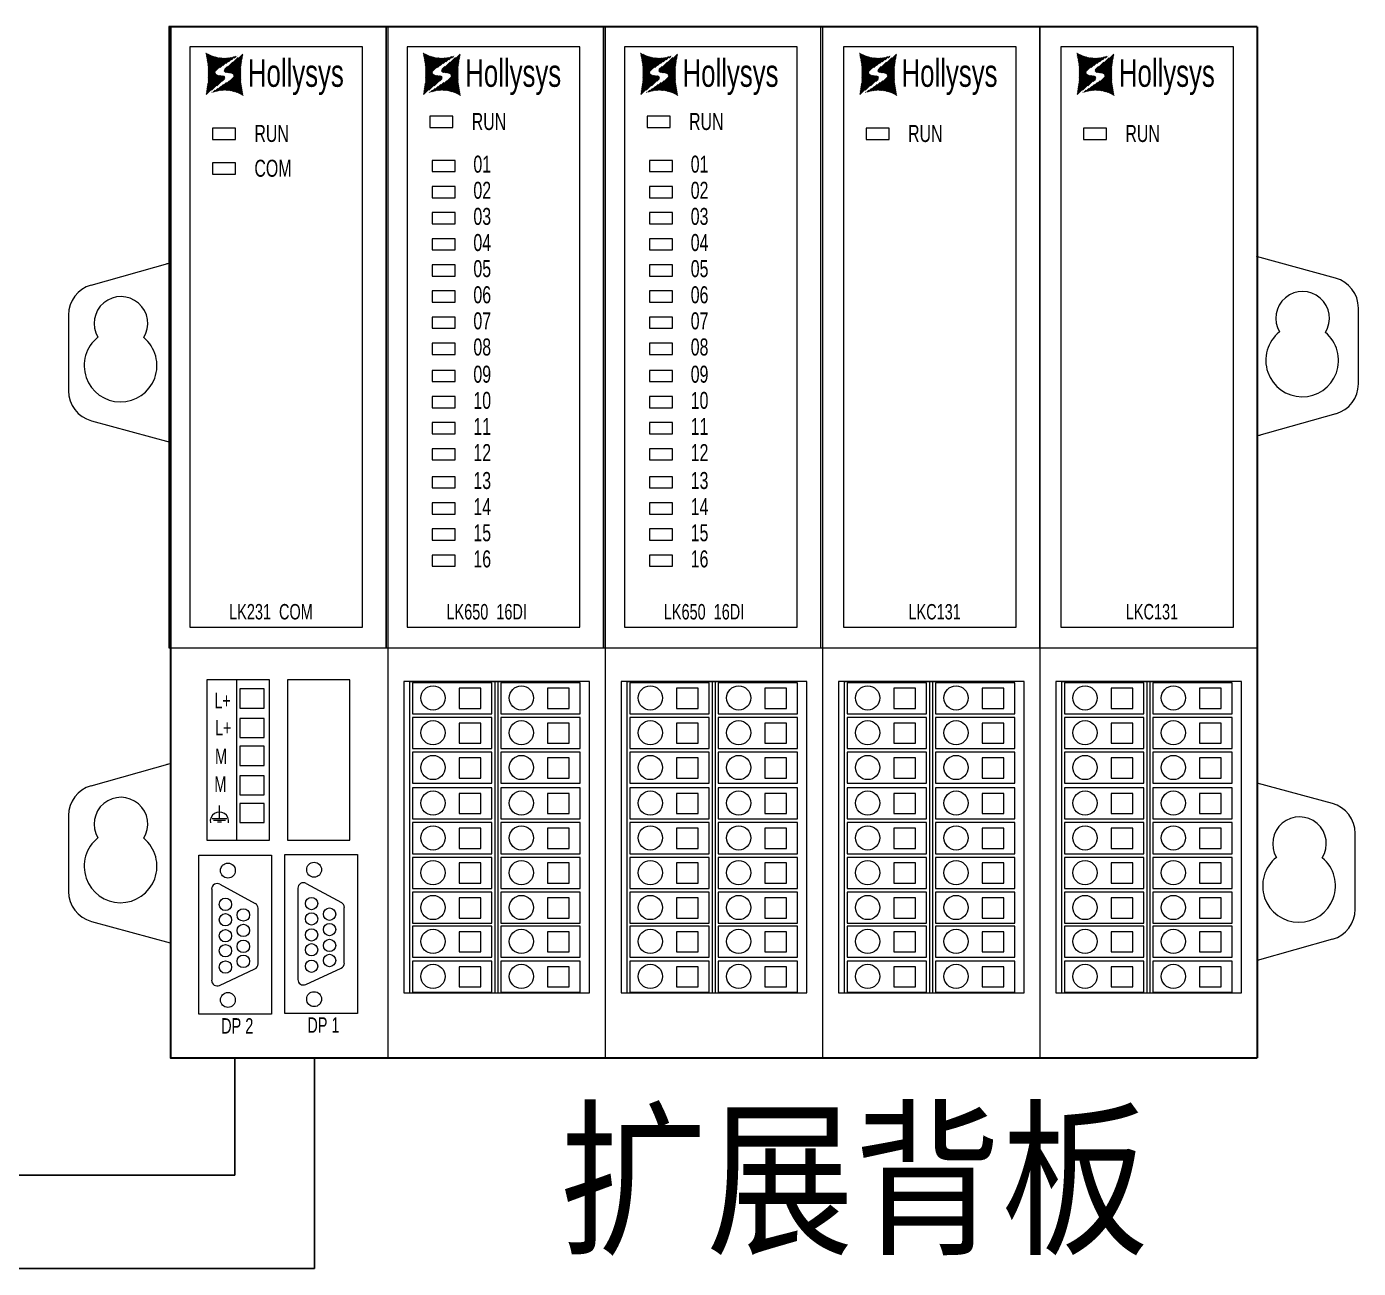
# Model space of a CAD drawing. Header units: millimetres. Extents: x 33157 to 59611, y -29750 to 1750.
# Drawn here: x 58537.1 to 58751.5, y 471.6 to 671.5 of the extents above; entities that cross this region are included whole.
import ezdxf

# ---------------------------------------------------------------- set-up
doc = ezdxf.new("R2010")
doc.units = ezdxf.units.MM
doc.layers.get('0').update_dxf_attribs({"lineweight": 18})
doc.layers.add('细实线', color=7, linetype='Continuous', lineweight=20)
doc.styles.add('HZ', font='arial.ttf')
doc.styles.add('STYLE1', font='')
doc.styles.get('STYLE1').set_extended_font_data('宋体')

# ---------------------------------------------------------------- blocks, each defined once
blk = doc.blocks.new('*X63')
at = {"color": 0}
for p, q in [((53844.97, 1288.84), (53845.01, 1288.88)), ((53844.99, 1288.71), (53845.11, 1288.83)), ((53845.02, 1288.58), (53845.21, 1288.77)), ((53845.04, 1288.45), (53845.31, 1288.72)), ((53845.06, 1288.32), (53845.42, 1288.67)), ((53845.08, 1288.19), (53845.52, 1288.62)), ((53845.1, 1288.06), (53845.62, 1288.57)), ((53845.13, 1287.93), (53845.72, 1288.52)), ((53845.15, 1287.8), (53845.82, 1288.47)), ((53845.17, 1287.67), (53845.92, 1288.42)), ((53845.19, 1287.54), (53846.04, 1288.39)), ((53845.21, 1287.41), (53846.16, 1288.36)), ((53845.24, 1287.28), (53846.28, 1288.32)), ((53845.26, 1287.15), (53846.4, 1288.29)), ((53845.28, 1287.02), (53846.51, 1288.26)), ((53845.3, 1286.89), (53846.63, 1288.22)), ((53845.32, 1286.76), (53846.75, 1288.19)), ((53845.34, 1286.62), (53846.87, 1288.15)), ((53845.34, 1286.47), (53847, 1288.13)), ((53845.34, 1286.32), (53847.14, 1288.12)), ((53845.34, 1286.17), (53847.28, 1288.11)), ((53845.34, 1286.02), (53847.42, 1288.09)), ((53845.34, 1285.87), (53847.55, 1288.08)), ((53845.34, 1285.72), (53847.69, 1288.07)), ((53845.34, 1285.57), (53847.83, 1288.06)), ((53845.34, 1285.42), (53847.97, 1288.04)), ((53845.35, 1284.81), (53848.64, 1288.11)), ((53845.35, 1284.96), (53848.47, 1288.09)), ((53845.35, 1285.12), (53848.31, 1288.07)), ((53845.35, 1285.27), (53848.14, 1288.06)), ((53847.25, 1286.56), (53848.81, 1288.12)), ((53847.71, 1286.87), (53848.98, 1288.14)), ((53848.16, 1287.17), (53849.17, 1288.18)), ((53848.62, 1287.48), (53849.39, 1288.25)), ((53849.08, 1287.79), (53849.6, 1288.31)), ((53849.54, 1288.09), (53849.82, 1288.37)), ((53850, 1288.4), (53850.03, 1288.44)), ((53845, 1282.19), (53847.94, 1285.13)), ((53845.03, 1282.37), (53847.83, 1285.18)), ((53845.06, 1282.55), (53847.71, 1285.2)), ((53845.08, 1282.73), (53847.57, 1285.21)), ((53845.11, 1282.91), (53847.43, 1285.23)), ((53845.14, 1283.09), (53847.3, 1285.25)), ((53845.17, 1283.27), (53847.17, 1285.27)), ((53845.2, 1283.45), (53847.03, 1285.28)), ((53845.23, 1283.63), (53846.9, 1285.31)), ((53845.25, 1283.81), (53846.79, 1285.34)), ((53845.28, 1283.99), (53846.69, 1285.4)), ((53845.31, 1284.17), (53846.6, 1285.46)), ((53845.34, 1284.35), (53846.54, 1285.55)), ((53845.35, 1284.66), (53846.48, 1285.79)), ((53845.35, 1284.51), (53846.49, 1285.65)), ((53845.86, 1282.9), (53848, 1285.04)), ((53846.73, 1283.62), (53848.02, 1284.91)), ((53847.6, 1284.34), (53847.96, 1284.7))]:
    blk.add_line(p, q, dxfattribs=at)
blk = doc.blocks.new('*X64')
at = {"color": 0}
for p, q in [((53847.91, 1286.01), (53849.32, 1287.42)), ((53847.93, 1285.88), (53850.19, 1288.14)), ((53848, 1285.8), (53850.93, 1288.72)), ((53848.11, 1285.76), (53850.9, 1288.54)), ((53848.24, 1285.74), (53850.87, 1288.36)), ((53848.38, 1285.72), (53850.84, 1288.18)), ((53848.51, 1285.7), (53850.81, 1288)), ((53848.65, 1285.69), (53850.78, 1287.82)), ((53848.78, 1285.67), (53850.76, 1287.64)), ((53848.92, 1285.65), (53850.73, 1287.46)), ((53849.04, 1285.63), (53850.7, 1287.28)), ((53849.16, 1285.59), (53850.67, 1287.1)), ((53849.25, 1285.53), (53850.64, 1286.92)), ((53847.31, 1282.83), (53850.58, 1286.1)), ((53847.48, 1282.85), (53850.58, 1285.95)), ((53847.65, 1282.87), (53850.58, 1285.8)), ((53847.82, 1282.88), (53850.58, 1285.65)), ((53847.94, 1286.2), (53848.45, 1286.7)), ((53847.98, 1282.89), (53850.58, 1285.5)), ((53848.12, 1282.88), (53850.58, 1285.35)), ((53848.25, 1282.87), (53850.59, 1285.2)), ((53848.39, 1282.85), (53850.59, 1285.05)), ((53848.53, 1282.84), (53850.59, 1284.9)), ((53848.67, 1282.83), (53850.59, 1284.74)), ((53849.33, 1285.46), (53850.61, 1286.74)), ((53849.4, 1285.38), (53850.58, 1286.56)), ((53849.44, 1285.27), (53850.58, 1286.4)), ((53849.45, 1285.12), (53850.58, 1286.25)), ((53845.93, 1282.51), (53846, 1282.58)), ((53846.14, 1282.57), (53846.46, 1282.89)), ((53846.36, 1282.64), (53846.91, 1283.19)), ((53846.57, 1282.7), (53847.37, 1283.5)), ((53846.79, 1282.76), (53847.83, 1283.81)), ((53846.97, 1282.8), (53848.29, 1284.11)), ((53847.14, 1282.82), (53848.75, 1284.42)), ((53848.81, 1282.82), (53850.59, 1284.59)), ((53848.95, 1282.8), (53850.59, 1284.44)), ((53849.08, 1282.78), (53850.59, 1284.29)), ((53849.19, 1282.74), (53850.61, 1284.16)), ((53849.31, 1282.71), (53850.63, 1284.03)), ((53849.43, 1282.68), (53850.65, 1283.9)), ((53849.55, 1282.64), (53850.67, 1283.77)), ((53849.67, 1282.61), (53850.7, 1283.64)), ((53849.79, 1282.58), (53850.72, 1283.51)), ((53849.9, 1282.54), (53850.74, 1283.38)), ((53850.02, 1282.51), (53850.76, 1283.25)), ((53850.12, 1282.46), (53850.78, 1283.12)), ((53850.22, 1282.41), (53850.81, 1282.99)), ((53850.32, 1282.36), (53850.83, 1282.86)), ((53850.43, 1282.31), (53850.85, 1282.73)), ((53850.53, 1282.26), (53850.87, 1282.6)), ((53850.63, 1282.21), (53850.89, 1282.47)), ((53850.73, 1282.16), (53850.92, 1282.34)), ((53850.83, 1282.1), (53850.94, 1282.21)), ((53850.93, 1282.05), (53850.96, 1282.08))]:
    blk.add_line(p, q, dxfattribs=at)
blk = doc.blocks.new('LK650')
at = {"layer": '细实线'}
for points in [[(53839.01, 1293.13), (53839.01, 1193.13), (53874.01, 1193.13), (53874.01, 1293.13)], [(53842.38, 1289.9), (53842.38, 1196.45), (53870.18, 1196.45), (53870.18, 1289.9)], [(53846.05, 1278.7), (53846.05, 1276.9), (53849.73, 1276.9), (53849.73, 1278.7)], [(53846.42, 1271.6), (53846.42, 1269.8), (53850.1, 1269.8), (53850.1, 1271.6)], [(53846.42, 1267.39), (53846.42, 1265.59), (53850.1, 1265.59), (53850.1, 1267.39)], [(53846.42, 1263.19), (53846.42, 1261.39), (53850.1, 1261.39), (53850.1, 1263.19)], [(53846.42, 1258.98), (53846.42, 1257.18), (53850.1, 1257.18), (53850.1, 1258.98)], [(53846.42, 1254.78), (53846.42, 1252.97), (53850.1, 1252.97), (53850.1, 1254.78)], [(53846.42, 1250.57), (53846.42, 1248.77), (53850.1, 1248.77), (53850.1, 1250.57)], [(53846.42, 1246.37), (53846.42, 1244.56), (53850.1, 1244.56), (53850.1, 1246.37)], [(53846.42, 1242.16), (53846.42, 1240.36), (53850.1, 1240.36), (53850.1, 1242.16)], [(53846.42, 1237.78), (53846.42, 1235.98), (53850.1, 1235.98), (53850.1, 1237.78)], [(53846.42, 1233.57), (53846.42, 1231.77), (53850.1, 1231.77), (53850.1, 1233.57)], [(53846.42, 1229.37), (53846.42, 1227.57), (53850.1, 1227.57), (53850.1, 1229.37)], [(53846.42, 1225.16), (53846.42, 1223.36), (53850.1, 1223.36), (53850.1, 1225.16)], [(53846.42, 1220.67), (53846.42, 1218.87), (53850.1, 1218.87), (53850.1, 1220.67)], [(53846.42, 1216.46), (53846.42, 1214.66), (53850.1, 1214.66), (53850.1, 1216.46)], [(53846.42, 1212.26), (53846.42, 1210.46), (53850.1, 1210.46), (53850.1, 1212.26)], [(53846.42, 1208.05), (53846.42, 1206.25), (53850.1, 1206.25), (53850.1, 1208.05)]]:
    blk.add_lwpolyline(points, close=True, dxfattribs=at)
at = {"color": 0}
for name in ['*X63', '*X64']:
    blk.add_blockref(name, (0, 0), dxfattribs=at)
at = {"color": 7, "linetype": 'Continuous', "style": 'HZ', "width": 0.67}
for s, height, p in [('Hollysys', 4.432, (53851.74, 1283.44)), ('RUN', 2.737, (53852.78, 1276.48)), ('01', 2.737, (53853.05, 1269.62)), ('02', 2.737, (53853.05, 1265.41)), ('03', 2.737, (53853.05, 1261.21)), ('04', 2.737, (53853.05, 1257)), ('05', 2.737, (53853.05, 1252.8)), ('06', 2.737, (53853.05, 1248.59)), ('07', 2.737, (53853.05, 1244.39)), ('08', 2.737, (53853.05, 1240.18)), ('09', 2.737, (53853.05, 1235.8)), ('10', 2.737, (53853.05, 1231.59)), ('11', 2.737, (53853.05, 1227.39)), ('12', 2.737, (53853.05, 1223.18)), ('13', 2.737, (53853.05, 1218.69)), ('14', 2.737, (53853.05, 1214.48)), ('15', 2.737, (53853.05, 1210.28)), ('16', 2.737, (53853.05, 1206.07))]:
    blk.add_text(s, height=height, dxfattribs=at).set_placement(p)
at = {"color": 7, "linetype": 'Continuous', "insert": (53848.72, 1197.65), "char_height": 2.4883, "width": 18.851, "attachment_point": 7, "style": 'HZ'}
blk.add_mtext('{\\W0.67;LK650  16DI}', dxfattribs=at)
blk = doc.blocks.new('*X48')
at = {"color": 0}
for p, q in [((53697.47, 288.84), (53697.51, 288.88)), ((53697.49, 288.71), (53697.61, 288.83)), ((53697.52, 288.58), (53697.71, 288.77)), ((53697.54, 288.45), (53697.81, 288.72)), ((53697.56, 288.32), (53697.92, 288.67)), ((53697.58, 288.19), (53698.02, 288.62)), ((53697.6, 288.06), (53698.12, 288.57)), ((53697.63, 287.93), (53698.22, 288.52)), ((53697.65, 287.8), (53698.32, 288.47)), ((53697.67, 287.67), (53698.42, 288.42)), ((53697.69, 287.54), (53698.54, 288.39)), ((53697.71, 287.41), (53698.66, 288.36)), ((53697.74, 287.28), (53698.78, 288.32)), ((53697.76, 287.15), (53698.9, 288.29)), ((53697.78, 287.02), (53699.01, 288.26)), ((53697.8, 286.89), (53699.13, 288.22)), ((53697.82, 286.76), (53699.25, 288.19)), ((53697.84, 286.62), (53699.37, 288.16)), ((53697.84, 286.47), (53699.5, 288.13)), ((53697.84, 286.32), (53699.64, 288.12)), ((53697.84, 286.17), (53699.78, 288.11)), ((53697.84, 286.02), (53699.92, 288.09)), ((53697.84, 285.87), (53700.05, 288.08)), ((53697.84, 285.72), (53700.19, 288.07)), ((53697.84, 285.57), (53700.33, 288.06)), ((53697.84, 285.42), (53700.47, 288.04)), ((53697.85, 284.81), (53701.14, 288.11)), ((53697.85, 284.96), (53700.97, 288.09)), ((53697.85, 285.12), (53700.81, 288.07)), ((53697.85, 285.27), (53700.64, 288.06)), ((53699.75, 286.56), (53701.31, 288.12)), ((53700.21, 286.87), (53701.48, 288.14)), ((53700.66, 287.17), (53701.67, 288.18)), ((53701.12, 287.48), (53701.89, 288.25)), ((53701.58, 287.79), (53702.1, 288.31)), ((53702.04, 288.09), (53702.32, 288.37)), ((53702.5, 288.4), (53702.53, 288.44)), ((53697.64, 283.09), (53699.8, 285.25)), ((53697.67, 283.27), (53699.67, 285.27)), ((53697.7, 283.45), (53699.53, 285.28)), ((53697.73, 283.63), (53699.4, 285.31)), ((53697.75, 283.81), (53699.29, 285.34)), ((53697.78, 283.99), (53699.19, 285.4)), ((53697.81, 284.17), (53699.1, 285.46)), ((53697.84, 284.35), (53699.04, 285.55)), ((53697.85, 284.66), (53698.98, 285.79)), ((53697.85, 284.51), (53698.99, 285.65)), ((53697.5, 282.19), (53700.44, 285.13)), ((53697.53, 282.37), (53700.33, 285.18)), ((53697.56, 282.55), (53700.21, 285.2)), ((53697.58, 282.73), (53700.07, 285.21)), ((53697.61, 282.91), (53699.93, 285.23)), ((53698.36, 282.9), (53700.5, 285.04)), ((53699.23, 283.62), (53700.52, 284.91)), ((53700.1, 284.34), (53700.46, 284.7))]:
    blk.add_line(p, q, dxfattribs=at)
blk = doc.blocks.new('*X49')
at = {"color": 0}
for p, q in [((53700.41, 286.01), (53701.82, 287.42)), ((53700.43, 285.88), (53702.69, 288.14)), ((53700.5, 285.8), (53703.43, 288.72)), ((53700.61, 285.76), (53703.4, 288.54)), ((53700.74, 285.74), (53703.37, 288.36)), ((53700.88, 285.72), (53703.34, 288.18)), ((53701.01, 285.7), (53703.31, 288)), ((53701.15, 285.69), (53703.28, 287.82)), ((53701.28, 285.67), (53703.26, 287.64)), ((53701.42, 285.65), (53703.23, 287.46)), ((53699.81, 282.83), (53703.08, 286.1)), ((53699.98, 282.85), (53703.08, 285.95)), ((53700.15, 282.87), (53703.08, 285.8)), ((53700.32, 282.88), (53703.08, 285.65)), ((53700.44, 286.2), (53700.95, 286.7)), ((53700.48, 282.89), (53703.08, 285.5)), ((53700.62, 282.88), (53703.08, 285.35)), ((53701.54, 285.63), (53703.2, 287.28)), ((53701.66, 285.59), (53703.17, 287.1)), ((53701.75, 285.53), (53703.14, 286.92)), ((53701.83, 285.46), (53703.11, 286.74)), ((53701.9, 285.38), (53703.08, 286.56)), ((53701.94, 285.27), (53703.08, 286.4)), ((53701.95, 285.12), (53703.08, 286.25)), ((53698.86, 282.64), (53699.41, 283.19)), ((53699.07, 282.7), (53699.87, 283.5)), ((53699.29, 282.76), (53700.33, 283.81)), ((53699.47, 282.8), (53700.79, 284.11)), ((53699.64, 282.82), (53701.25, 284.42)), ((53700.75, 282.87), (53703.09, 285.2)), ((53700.89, 282.85), (53703.09, 285.05)), ((53701.03, 282.84), (53703.09, 284.9)), ((53701.17, 282.83), (53703.09, 284.74)), ((53701.31, 282.82), (53703.09, 284.59)), ((53701.45, 282.8), (53703.09, 284.44)), ((53701.58, 282.78), (53703.09, 284.29)), ((53701.69, 282.74), (53703.11, 284.16)), ((53701.81, 282.71), (53703.13, 284.03)), ((53701.93, 282.68), (53703.15, 283.9)), ((53702.05, 282.64), (53703.17, 283.77)), ((53702.17, 282.61), (53703.2, 283.64)), ((53702.29, 282.58), (53703.22, 283.51)), ((53702.4, 282.54), (53703.24, 283.38)), ((53702.52, 282.51), (53703.26, 283.25)), ((53702.62, 282.46), (53703.28, 283.12)), ((53698.43, 282.51), (53698.5, 282.58)), ((53698.64, 282.57), (53698.96, 282.89)), ((53702.72, 282.41), (53703.31, 282.99)), ((53702.82, 282.36), (53703.33, 282.86)), ((53702.93, 282.31), (53703.35, 282.73)), ((53703.03, 282.26), (53703.37, 282.6)), ((53703.13, 282.21), (53703.39, 282.47)), ((53703.23, 282.16), (53703.42, 282.34)), ((53703.33, 282.1), (53703.44, 282.21)), ((53703.43, 282.05), (53703.46, 282.08))]:
    blk.add_line(p, q, dxfattribs=at)
blk = doc.blocks.new('LK231')
at = {"layer": '细实线'}
for points in [[(53691.51, 293.13), (53691.51, 193.13), (53726.51, 193.13), (53726.51, 293.13)], [(53694.88, 289.9), (53694.88, 196.46), (53722.68, 196.46), (53722.68, 289.9)], [(53698.55, 276.78), (53698.55, 274.98), (53702.23, 274.98), (53702.23, 276.78)], [(53698.55, 271.18), (53698.55, 269.38), (53702.23, 269.38), (53702.23, 271.18)]]:
    blk.add_lwpolyline(points, close=True, dxfattribs=at)
at = {"color": 0}
for name in ['*X48', '*X49']:
    blk.add_blockref(name, (0, 0), dxfattribs=at)
at = {"color": 7, "linetype": 'Continuous', "style": 'HZ', "width": 0.67}
for s, height, p in [('Hollysys', 4.432, (53704.24, 283.44)), ('RUN', 2.737, (53705.28, 274.56)), ('COM', 2.737, (53705.28, 268.96))]:
    blk.add_text(s, height=height, dxfattribs=at).set_placement(p)
at = {"color": 7, "linetype": 'Continuous', "insert": (53701.22, 197.65), "char_height": 2.4883, "width": 19.6744, "attachment_point": 7, "style": 'HZ'}
blk.add_mtext('{\\W0.67;LK231  COM}', dxfattribs=at)
blk = doc.blocks.new('*X60')
at = {"color": 0}
for p, q in [((55135.08, 368.45), (55138, 371.37)), ((55135.19, 368.4), (55137.98, 371.19)), ((55134.99, 368.65), (55136.4, 370.07)), ((55135.01, 368.53), (55137.27, 370.78)), ((55135.02, 368.84), (55135.53, 369.35)), ((55135.32, 368.38), (55137.95, 371.01)), ((55135.46, 368.37), (55137.92, 370.83)), ((55135.59, 368.35), (55137.89, 370.65)), ((55135.73, 368.33), (55137.86, 370.47)), ((55135.86, 368.32), (55137.83, 370.29)), ((55136, 368.3), (55137.81, 370.11)), ((55136.12, 368.27), (55137.78, 369.93)), ((55136.23, 368.23), (55137.75, 369.75)), ((55136.33, 368.18), (55137.72, 369.57)), ((55136.41, 368.11), (55137.69, 369.39)), ((55136.48, 368.02), (55137.66, 369.21)), ((55136.52, 367.91), (55137.66, 369.05)), ((55136.53, 367.77), (55137.66, 368.9)), ((55134.05, 365.45), (55135.37, 366.76)), ((55134.22, 365.46), (55135.82, 367.06)), ((55134.39, 365.48), (55137.66, 368.75)), ((55134.56, 365.5), (55137.66, 368.6)), ((55134.73, 365.51), (55137.66, 368.45)), ((55134.89, 365.53), (55137.66, 368.3)), ((55135.06, 365.54), (55137.66, 368.15)), ((55135.19, 365.52), (55137.66, 367.99)), ((55135.33, 365.51), (55137.66, 367.84)), ((55135.47, 365.5), (55137.67, 367.69)), ((55135.61, 365.49), (55137.67, 367.54)), ((55135.75, 365.48), (55137.67, 367.39)), ((55135.89, 365.46), (55137.67, 367.24)), ((55136.03, 365.45), (55137.67, 367.09)), ((55136.15, 365.42), (55137.67, 366.94)), ((55136.27, 365.39), (55137.69, 366.8)), ((55133.01, 365.16), (55133.08, 365.23)), ((55133.22, 365.22), (55133.53, 365.53)), ((55133.44, 365.28), (55133.99, 365.84)), ((55133.65, 365.35), (55134.45, 366.15)), ((55133.86, 365.41), (55134.91, 366.45)), ((55136.39, 365.36), (55137.71, 366.67)), ((55136.51, 365.32), (55137.73, 366.54)), ((55136.63, 365.29), (55137.75, 366.42)), ((55136.75, 365.26), (55137.78, 366.29)), ((55136.86, 365.22), (55137.8, 366.16)), ((55136.98, 365.19), (55137.82, 366.03)), ((55137.1, 365.16), (55137.84, 365.9)), ((55137.2, 365.1), (55137.86, 365.77)), ((55137.3, 365.05), (55137.88, 365.64)), ((55137.4, 365), (55137.91, 365.51)), ((55137.5, 364.95), (55137.93, 365.38)), ((55137.61, 364.9), (55137.95, 365.25)), ((55137.71, 364.85), (55137.97, 365.12)), ((55137.81, 364.8), (55137.99, 364.99)), ((55137.91, 364.75), (55138.02, 364.86)), ((55138.01, 364.7), (55138.04, 364.73))]:
    blk.add_line(p, q, dxfattribs=at)
blk = doc.blocks.new('*X61')
at = {"color": 0}
for p, q in [((55132.05, 371.48), (55132.09, 371.52)), ((55132.07, 371.35), (55132.19, 371.47)), ((55132.09, 371.22), (55132.29, 371.42)), ((55132.12, 371.09), (55132.39, 371.37)), ((55132.14, 370.96), (55132.49, 371.32)), ((55132.16, 370.83), (55132.6, 371.27)), ((55132.18, 370.7), (55132.7, 371.22)), ((55132.2, 370.57), (55132.8, 371.17)), ((55132.23, 370.44), (55132.9, 371.12)), ((55132.25, 370.32), (55133, 371.07)), ((55132.27, 370.19), (55133.12, 371.04)), ((55137.08, 371.05), (55137.11, 371.08)), ((55132.29, 370.06), (55133.24, 371)), ((55132.31, 369.93), (55133.36, 370.97)), ((55132.34, 369.8), (55133.48, 370.94)), ((55132.36, 369.67), (55133.59, 370.9)), ((55132.38, 369.54), (55133.71, 370.87)), ((55132.4, 369.41), (55133.83, 370.83)), ((55132.42, 369.27), (55133.95, 370.8)), ((55132.42, 369.12), (55134.08, 370.78)), ((55132.42, 368.97), (55134.22, 370.77)), ((55132.42, 368.82), (55134.35, 370.75)), ((55132.42, 368.67), (55134.49, 370.74)), ((55132.42, 368.52), (55134.63, 370.73)), ((55132.42, 368.37), (55134.77, 370.72)), ((55132.42, 368.21), (55134.91, 370.7)), ((55132.42, 367.91), (55135.22, 370.7)), ((55132.42, 368.06), (55135.05, 370.69)), ((55132.43, 367.46), (55135.72, 370.75)), ((55132.43, 367.61), (55135.55, 370.74)), ((55132.43, 367.76), (55135.38, 370.72)), ((55134.33, 369.21), (55135.89, 370.77)), ((55134.79, 369.51), (55136.06, 370.79)), ((55135.24, 369.82), (55136.25, 370.83)), ((55135.7, 370.13), (55136.47, 370.89)), ((55136.16, 370.43), (55136.68, 370.96)), ((55136.62, 370.74), (55136.9, 371.02)), ((55132.08, 364.84), (55135.02, 367.78)), ((55132.11, 365.02), (55134.91, 367.82)), ((55132.13, 365.2), (55134.78, 367.84)), ((55132.16, 365.38), (55134.65, 367.86)), ((55132.19, 365.56), (55134.51, 367.88)), ((55132.22, 365.74), (55134.38, 367.89)), ((55132.25, 365.92), (55134.24, 367.91)), ((55132.28, 366.1), (55134.11, 367.93)), ((55132.3, 366.28), (55133.98, 367.95)), ((55132.33, 366.46), (55133.87, 367.99)), ((55132.36, 366.64), (55133.77, 368.04)), ((55132.39, 366.82), (55133.68, 368.11)), ((55132.42, 367), (55133.62, 368.19)), ((55132.43, 367.31), (55133.56, 368.44)), ((55132.43, 367.16), (55133.57, 368.3)), ((55132.94, 365.55), (55135.08, 367.69)), ((55133.81, 366.27), (55135.1, 367.56)), ((55134.68, 366.98), (55135.04, 367.34))]:
    blk.add_line(p, q, dxfattribs=at)
blk = doc.blocks.new('LKC131')
at = {"layer": '细实线'}
for points in [[(55126.09, 375.77), (55126.09, 275.77), (55161.09, 275.77), (55161.09, 375.77)], [(55129.46, 372.54), (55129.46, 279.1), (55157.26, 279.1), (55157.26, 372.54)], [(55133.13, 359.42), (55133.13, 357.62), (55136.81, 357.62), (55136.81, 359.42)]]:
    blk.add_lwpolyline(points, close=True, dxfattribs=at)
at = {"color": 0}
for name in ['*X61', '*X60']:
    blk.add_blockref(name, (0, 0), dxfattribs=at)
at = {"color": 7, "linetype": 'Continuous', "style": 'HZ', "width": 0.67}
for s, height, p in [('Hollysys', 4.432, (55138.82, 366.09)), ('RUN', 2.737, (55139.86, 357.2)), ('LKC131', 2.488, (55139.94, 280.33))]:
    blk.add_text(s, height=height, dxfattribs=at).set_placement(p)

msp = doc.modelspace()

# ---------------------------------------------------------------- linework, layer by layer
for p, q in [((58595.24, 671.46), (58595.24, 505.46)), ((58595.24, 671.46), (58595.24, 505.46)), ((58630.24, 671.46), (58630.24, 505.46)), ((58665.24, 671.46), (58665.24, 505.46)), ((58665.24, 671.46), (58665.24, 505.46)), ((58700.24, 671.46), (58700.24, 505.46)), ((58547.45, 629.85), (58560.19, 633.44)), ((58559.8, 633.29), (58559.64, 633.29)), ((58747.85, 630.98), (58735.14, 634.44)), ((58543.8, 625.04), (58543.8, 612.84)), ((58751.53, 613.95), (58751.53, 626.16)), ((58747.89, 609.14), (58735.14, 605.55)), ((58547.48, 608.02), (58560.19, 604.55)), ((58735.53, 605.71), (58735.69, 605.71)), ((58560.24, 571.46), (58735.24, 571.46)), ((58570.86, 566.31), (58570.86, 540.49)), ((58598.74, 566.06), (58598.74, 515.92)), ((58598.74, 566.06), (58612.48, 566.06)), ((58612.48, 566.06), (58626.23, 566.06)), ((58612.48, 566.06), (58612.48, 515.92)), ((58612.97, 566.06), (58612.97, 515.92)), ((58633.74, 566.06), (58633.74, 515.92)), ((58633.74, 566.06), (58647.48, 566.06)), ((58647.48, 566.06), (58661.23, 566.06)), ((58647.48, 566.06), (58647.48, 515.92)), ((58647.97, 566.06), (58647.97, 515.92)), ((58668.74, 566.06), (58668.74, 515.92)), ((58668.74, 566.06), (58682.48, 566.06)), ((58682.48, 566.06), (58696.23, 566.06)), ((58682.48, 566.06), (58682.48, 515.92)), ((58682.97, 566.06), (58682.97, 515.92)), ((58703.74, 566.06), (58703.74, 515.92)), ((58703.74, 566.06), (58717.48, 566.06)), ((58717.48, 566.06), (58731.23, 566.06)), ((58717.48, 566.06), (58717.48, 515.92)), ((58717.97, 566.06), (58717.97, 515.92)), ((58547.45, 549.25), (58560.19, 552.84)), ((58559.8, 552.69), (58559.64, 552.69)), ((58747.35, 546.39), (58735.24, 549.69)), ((58568.1, 543.99), (58568.1, 546.05)), ((58543.8, 544.44), (58543.8, 532.24)), ((58566.92, 543.99), (58569.29, 543.99)), ((58567.18, 543.7), (58569.11, 543.7)), ((58567.79, 543.42), (58568.43, 543.42)), ((58751.03, 529.37), (58751.03, 541.57)), ((58566.86, 532.62), (58566.86, 517.93)), ((58568.18, 533.4), (58573.87, 530.31)), ((58580.74, 532.75), (58580.74, 518.07)), ((58582.06, 533.54), (58587.76, 530.45)), ((58574.34, 520.58), (58574.34, 529.53)), ((58588.22, 520.71), (58588.22, 529.66)), ((58547.48, 527.42), (58560.19, 523.95)), ((58747.39, 524.56), (58735.24, 521.14)), ((58568.13, 517.12), (58573.82, 519.77)), ((58582.01, 517.25), (58587.71, 519.9)), ((58560.24, 505.46), (58598.24, 505.46))]:
    msp.add_line(p, q)
at = {"lineweight": 30}
msp.add_line((58735.24, 671.46), (58735.24, 505.46), dxfattribs=at)
msp.add_lwpolyline([(58735.24, 671.46), (58560.24, 671.46), (58560.24, 505.46), (58735.24, 505.46)], dxfattribs=at)
for points in [[(58566.09, 566.31), (58566.09, 540.49), (58576.15, 540.49), (58576.15, 566.31)], [(58579.06, 566.31), (58579.06, 540.49), (58589.12, 540.49), (58589.12, 566.31)], [(58571.37, 564.84), (58571.37, 561.76), (58575.3, 561.76), (58575.3, 564.84)], [(58597.83, 566.06), (58597.83, 515.92), (58627.71, 515.92), (58627.71, 566.06)], [(58599.22, 565.85), (58599.22, 560.85), (58611.97, 560.85), (58611.97, 565.85)], [(58606.7, 564.95), (58606.7, 561.7), (58610.21, 561.7), (58610.21, 564.95)], [(58613.45, 565.85), (58613.45, 560.85), (58626.2, 560.85), (58626.2, 565.85)], [(58620.93, 564.95), (58620.93, 561.7), (58624.44, 561.7), (58624.44, 564.95)], [(58632.83, 566.06), (58632.83, 515.92), (58662.71, 515.92), (58662.71, 566.06)], [(58634.22, 565.85), (58634.22, 560.85), (58646.97, 560.85), (58646.97, 565.85)], [(58641.7, 564.95), (58641.7, 561.7), (58645.21, 561.7), (58645.21, 564.95)], [(58648.45, 565.85), (58648.45, 560.85), (58661.2, 560.85), (58661.2, 565.85)], [(58655.93, 564.95), (58655.93, 561.7), (58659.44, 561.7), (58659.44, 564.95)], [(58667.83, 566.06), (58667.83, 515.92), (58697.71, 515.92), (58697.71, 566.06)], [(58669.22, 565.85), (58669.22, 560.85), (58681.97, 560.85), (58681.97, 565.85)], [(58676.7, 564.95), (58676.7, 561.7), (58680.21, 561.7), (58680.21, 564.95)], [(58683.45, 565.85), (58683.45, 560.85), (58696.2, 560.85), (58696.2, 565.85)], [(58690.93, 564.95), (58690.93, 561.7), (58694.44, 561.7), (58694.44, 564.95)], [(58702.83, 566.06), (58702.83, 515.92), (58732.71, 515.92), (58732.71, 566.06)], [(58704.22, 565.85), (58704.22, 560.85), (58716.97, 560.85), (58716.97, 565.85)], [(58711.7, 564.95), (58711.7, 561.7), (58715.21, 561.7), (58715.21, 564.95)], [(58718.45, 565.85), (58718.45, 560.85), (58731.2, 560.85), (58731.2, 565.85)], [(58725.93, 564.95), (58725.93, 561.7), (58729.44, 561.7), (58729.44, 564.95)], [(58571.37, 560.09), (58571.37, 557.02), (58575.3, 557.02), (58575.3, 560.09)], [(58599.22, 560.25), (58599.22, 555.25), (58611.97, 555.25), (58611.97, 560.25)], [(58613.45, 560.25), (58613.45, 555.25), (58626.2, 555.25), (58626.2, 560.25)], [(58634.22, 560.25), (58634.22, 555.25), (58646.97, 555.25), (58646.97, 560.25)], [(58648.45, 560.25), (58648.45, 555.25), (58661.2, 555.25), (58661.2, 560.25)], [(58669.22, 560.25), (58669.22, 555.25), (58681.97, 555.25), (58681.97, 560.25)], [(58683.45, 560.25), (58683.45, 555.25), (58696.2, 555.25), (58696.2, 560.25)], [(58704.22, 560.25), (58704.22, 555.25), (58716.97, 555.25), (58716.97, 560.25)], [(58718.45, 560.25), (58718.45, 555.25), (58731.2, 555.25), (58731.2, 560.25)], [(58606.7, 559.35), (58606.7, 556.1), (58610.21, 556.1), (58610.21, 559.35)], [(58620.93, 559.35), (58620.93, 556.1), (58624.44, 556.1), (58624.44, 559.35)], [(58641.7, 559.35), (58641.7, 556.1), (58645.21, 556.1), (58645.21, 559.35)], [(58655.93, 559.35), (58655.93, 556.1), (58659.44, 556.1), (58659.44, 559.35)], [(58676.7, 559.35), (58676.7, 556.1), (58680.21, 556.1), (58680.21, 559.35)], [(58690.93, 559.35), (58690.93, 556.1), (58694.44, 556.1), (58694.44, 559.35)], [(58711.7, 559.35), (58711.7, 556.1), (58715.21, 556.1), (58715.21, 559.35)], [(58725.93, 559.35), (58725.93, 556.1), (58729.44, 556.1), (58729.44, 559.35)], [(58571.37, 555.61), (58571.37, 552.53), (58575.3, 552.53), (58575.3, 555.61)], [(58599.22, 554.65), (58599.22, 549.65), (58611.97, 549.65), (58611.97, 554.65)], [(58606.7, 553.75), (58606.7, 550.5), (58610.21, 550.5), (58610.21, 553.75)], [(58613.45, 554.65), (58613.45, 549.65), (58626.2, 549.65), (58626.2, 554.65)], [(58620.93, 553.75), (58620.93, 550.5), (58624.44, 550.5), (58624.44, 553.75)], [(58634.22, 554.65), (58634.22, 549.65), (58646.97, 549.65), (58646.97, 554.65)], [(58641.7, 553.75), (58641.7, 550.5), (58645.21, 550.5), (58645.21, 553.75)], [(58648.45, 554.65), (58648.45, 549.65), (58661.2, 549.65), (58661.2, 554.65)], [(58655.93, 553.75), (58655.93, 550.5), (58659.44, 550.5), (58659.44, 553.75)], [(58669.22, 554.65), (58669.22, 549.65), (58681.97, 549.65), (58681.97, 554.65)], [(58676.7, 553.75), (58676.7, 550.5), (58680.21, 550.5), (58680.21, 553.75)], [(58683.45, 554.65), (58683.45, 549.65), (58696.2, 549.65), (58696.2, 554.65)], [(58690.93, 553.75), (58690.93, 550.5), (58694.44, 550.5), (58694.44, 553.75)], [(58704.22, 554.65), (58704.22, 549.65), (58716.97, 549.65), (58716.97, 554.65)], [(58711.7, 553.75), (58711.7, 550.5), (58715.21, 550.5), (58715.21, 553.75)], [(58718.45, 554.65), (58718.45, 549.65), (58731.2, 549.65), (58731.2, 554.65)], [(58725.93, 553.75), (58725.93, 550.5), (58729.44, 550.5), (58729.44, 553.75)], [(58571.37, 550.86), (58571.37, 547.79), (58575.3, 547.79), (58575.3, 550.86)], [(58599.22, 548.92), (58599.22, 543.92), (58611.97, 543.92), (58611.97, 548.92)], [(58606.7, 548.02), (58606.7, 544.77), (58610.21, 544.77), (58610.21, 548.02)], [(58613.45, 548.92), (58613.45, 543.92), (58626.2, 543.92), (58626.2, 548.92)], [(58620.93, 548.02), (58620.93, 544.77), (58624.44, 544.77), (58624.44, 548.02)], [(58634.22, 548.92), (58634.22, 543.92), (58646.97, 543.92), (58646.97, 548.92)], [(58641.7, 548.02), (58641.7, 544.77), (58645.21, 544.77), (58645.21, 548.02)], [(58648.45, 548.92), (58648.45, 543.92), (58661.2, 543.92), (58661.2, 548.92)], [(58655.93, 548.02), (58655.93, 544.77), (58659.44, 544.77), (58659.44, 548.02)], [(58669.22, 548.92), (58669.22, 543.92), (58681.97, 543.92), (58681.97, 548.92)], [(58676.7, 548.02), (58676.7, 544.77), (58680.21, 544.77), (58680.21, 548.02)], [(58683.45, 548.92), (58683.45, 543.92), (58696.2, 543.92), (58696.2, 548.92)], [(58690.93, 548.02), (58690.93, 544.77), (58694.44, 544.77), (58694.44, 548.02)], [(58704.22, 548.92), (58704.22, 543.92), (58716.97, 543.92), (58716.97, 548.92)], [(58711.7, 548.02), (58711.7, 544.77), (58715.21, 544.77), (58715.21, 548.02)], [(58718.45, 548.92), (58718.45, 543.92), (58731.2, 543.92), (58731.2, 548.92)], [(58725.93, 548.02), (58725.93, 544.77), (58729.44, 544.77), (58729.44, 548.02)], [(58571.37, 546.42), (58571.37, 543.34), (58575.3, 543.34), (58575.3, 546.42)], [(58599.22, 543.32), (58599.22, 538.32), (58611.97, 538.32), (58611.97, 543.32)], [(58613.45, 543.32), (58613.45, 538.32), (58626.2, 538.32), (58626.2, 543.32)], [(58634.22, 543.32), (58634.22, 538.32), (58646.97, 538.32), (58646.97, 543.32)], [(58648.45, 543.32), (58648.45, 538.32), (58661.2, 538.32), (58661.2, 543.32)], [(58669.22, 543.32), (58669.22, 538.32), (58681.97, 538.32), (58681.97, 543.32)], [(58683.45, 543.32), (58683.45, 538.32), (58696.2, 538.32), (58696.2, 543.32)], [(58704.22, 543.32), (58704.22, 538.32), (58716.97, 538.32), (58716.97, 543.32)], [(58718.45, 543.32), (58718.45, 538.32), (58731.2, 538.32), (58731.2, 543.32)], [(58606.7, 542.42), (58606.7, 539.17), (58610.21, 539.17), (58610.21, 542.42)], [(58620.93, 542.42), (58620.93, 539.17), (58624.44, 539.17), (58624.44, 542.42)], [(58641.7, 542.42), (58641.7, 539.17), (58645.21, 539.17), (58645.21, 542.42)], [(58655.93, 542.42), (58655.93, 539.17), (58659.44, 539.17), (58659.44, 542.42)], [(58676.7, 542.42), (58676.7, 539.17), (58680.21, 539.17), (58680.21, 542.42)], [(58690.93, 542.42), (58690.93, 539.17), (58694.44, 539.17), (58694.44, 542.42)], [(58711.7, 542.42), (58711.7, 539.17), (58715.21, 539.17), (58715.21, 542.42)], [(58725.93, 542.42), (58725.93, 539.17), (58729.44, 539.17), (58729.44, 542.42)], [(58564.77, 538.07), (58576.49, 538.07), (58576.49, 512.46), (58564.77, 512.46)], [(58578.66, 538.21), (58590.37, 538.21), (58590.37, 512.6), (58578.66, 512.6)], [(58599.22, 537.72), (58599.22, 532.72), (58611.97, 532.72), (58611.97, 537.72)], [(58606.7, 536.82), (58606.7, 533.57), (58610.21, 533.57), (58610.21, 536.82)], [(58613.45, 537.72), (58613.45, 532.72), (58626.2, 532.72), (58626.2, 537.72)], [(58620.93, 536.82), (58620.93, 533.57), (58624.44, 533.57), (58624.44, 536.82)], [(58634.22, 537.72), (58634.22, 532.72), (58646.97, 532.72), (58646.97, 537.72)], [(58641.7, 536.82), (58641.7, 533.57), (58645.21, 533.57), (58645.21, 536.82)], [(58648.45, 537.72), (58648.45, 532.72), (58661.2, 532.72), (58661.2, 537.72)], [(58655.93, 536.82), (58655.93, 533.57), (58659.44, 533.57), (58659.44, 536.82)], [(58669.22, 537.72), (58669.22, 532.72), (58681.97, 532.72), (58681.97, 537.72)], [(58676.7, 536.82), (58676.7, 533.57), (58680.21, 533.57), (58680.21, 536.82)], [(58683.45, 537.72), (58683.45, 532.72), (58696.2, 532.72), (58696.2, 537.72)], [(58690.93, 536.82), (58690.93, 533.57), (58694.44, 533.57), (58694.44, 536.82)], [(58704.22, 537.72), (58704.22, 532.72), (58716.97, 532.72), (58716.97, 537.72)], [(58711.7, 536.82), (58711.7, 533.57), (58715.21, 533.57), (58715.21, 536.82)], [(58718.45, 537.72), (58718.45, 532.72), (58731.2, 532.72), (58731.2, 537.72)], [(58725.93, 536.82), (58725.93, 533.57), (58729.44, 533.57), (58729.44, 536.82)], [(58599.22, 532.11), (58599.22, 527.11), (58611.97, 527.11), (58611.97, 532.11)], [(58613.45, 532.11), (58613.45, 527.11), (58626.2, 527.11), (58626.2, 532.11)], [(58634.22, 532.11), (58634.22, 527.11), (58646.97, 527.11), (58646.97, 532.11)], [(58648.45, 532.11), (58648.45, 527.11), (58661.2, 527.11), (58661.2, 532.11)], [(58669.22, 532.11), (58669.22, 527.11), (58681.97, 527.11), (58681.97, 532.11)], [(58683.45, 532.11), (58683.45, 527.11), (58696.2, 527.11), (58696.2, 532.11)], [(58704.22, 532.11), (58704.22, 527.11), (58716.97, 527.11), (58716.97, 532.11)], [(58718.45, 532.11), (58718.45, 527.11), (58731.2, 527.11), (58731.2, 532.11)], [(58606.7, 531.21), (58606.7, 527.96), (58610.21, 527.96), (58610.21, 531.21)], [(58620.93, 531.21), (58620.93, 527.96), (58624.44, 527.96), (58624.44, 531.21)], [(58641.7, 531.21), (58641.7, 527.96), (58645.21, 527.96), (58645.21, 531.21)], [(58655.93, 531.21), (58655.93, 527.96), (58659.44, 527.96), (58659.44, 531.21)], [(58676.7, 531.21), (58676.7, 527.96), (58680.21, 527.96), (58680.21, 531.21)], [(58690.93, 531.21), (58690.93, 527.96), (58694.44, 527.96), (58694.44, 531.21)], [(58711.7, 531.21), (58711.7, 527.96), (58715.21, 527.96), (58715.21, 531.21)], [(58725.93, 531.21), (58725.93, 527.96), (58729.44, 527.96), (58729.44, 531.21)], [(58599.22, 526.64), (58599.22, 521.64), (58611.97, 521.64), (58611.97, 526.64)], [(58606.7, 525.75), (58606.7, 522.49), (58610.21, 522.49), (58610.21, 525.75)], [(58613.45, 526.64), (58613.45, 521.64), (58626.2, 521.64), (58626.2, 526.64)], [(58620.93, 525.75), (58620.93, 522.49), (58624.44, 522.49), (58624.44, 525.75)], [(58634.22, 526.64), (58634.22, 521.64), (58646.97, 521.64), (58646.97, 526.64)], [(58641.7, 525.75), (58641.7, 522.49), (58645.21, 522.49), (58645.21, 525.75)], [(58648.45, 526.64), (58648.45, 521.64), (58661.2, 521.64), (58661.2, 526.64)], [(58655.93, 525.75), (58655.93, 522.49), (58659.44, 522.49), (58659.44, 525.75)], [(58669.22, 526.64), (58669.22, 521.64), (58681.97, 521.64), (58681.97, 526.64)], [(58676.7, 525.75), (58676.7, 522.49), (58680.21, 522.49), (58680.21, 525.75)], [(58683.45, 526.64), (58683.45, 521.64), (58696.2, 521.64), (58696.2, 526.64)], [(58690.93, 525.75), (58690.93, 522.49), (58694.44, 522.49), (58694.44, 525.75)], [(58704.22, 526.64), (58704.22, 521.64), (58716.97, 521.64), (58716.97, 526.64)], [(58711.7, 525.75), (58711.7, 522.49), (58715.21, 522.49), (58715.21, 525.75)], [(58718.45, 526.64), (58718.45, 521.64), (58731.2, 521.64), (58731.2, 526.64)], [(58725.93, 525.75), (58725.93, 522.49), (58729.44, 522.49), (58729.44, 525.75)], [(58599.22, 521.02), (58599.22, 516.02), (58611.97, 516.02), (58611.97, 521.02)], [(58606.7, 520.12), (58606.7, 516.87), (58610.21, 516.87), (58610.21, 520.12)], [(58613.45, 521.02), (58613.45, 516.02), (58626.2, 516.02), (58626.2, 521.02)], [(58620.93, 520.12), (58620.93, 516.87), (58624.44, 516.87), (58624.44, 520.12)], [(58634.22, 521.02), (58634.22, 516.02), (58646.97, 516.02), (58646.97, 521.02)], [(58641.7, 520.12), (58641.7, 516.87), (58645.21, 516.87), (58645.21, 520.12)], [(58648.45, 521.02), (58648.45, 516.02), (58661.2, 516.02), (58661.2, 521.02)], [(58655.93, 520.12), (58655.93, 516.87), (58659.44, 516.87), (58659.44, 520.12)], [(58669.22, 521.02), (58669.22, 516.02), (58681.97, 516.02), (58681.97, 521.02)], [(58676.7, 520.12), (58676.7, 516.87), (58680.21, 516.87), (58680.21, 520.12)], [(58683.45, 521.02), (58683.45, 516.02), (58696.2, 516.02), (58696.2, 521.02)], [(58690.93, 520.12), (58690.93, 516.87), (58694.44, 516.87), (58694.44, 520.12)], [(58704.22, 521.02), (58704.22, 516.02), (58716.97, 516.02), (58716.97, 521.02)], [(58711.7, 520.12), (58711.7, 516.87), (58715.21, 516.87), (58715.21, 520.12)], [(58718.45, 521.02), (58718.45, 516.02), (58731.2, 516.02), (58731.2, 521.02)], [(58725.93, 520.12), (58725.93, 516.87), (58729.44, 516.87), (58729.44, 520.12)]]:
    msp.add_lwpolyline(points, close=True)
for centre, radius in [((58602.51, 563.39), 1.95), ((58616.74, 563.39), 1.95), ((58637.51, 563.39), 1.95), ((58651.74, 563.39), 1.95), ((58672.51, 563.39), 1.95), ((58686.74, 563.39), 1.95), ((58707.51, 563.39), 1.95), ((58721.74, 563.39), 1.95), ((58602.51, 557.79), 1.95), ((58616.74, 557.79), 1.95), ((58637.51, 557.79), 1.95), ((58651.74, 557.79), 1.95), ((58672.51, 557.79), 1.95), ((58686.74, 557.79), 1.95), ((58707.51, 557.79), 1.95), ((58721.74, 557.79), 1.95), ((58602.51, 552.19), 1.95), ((58616.74, 552.19), 1.95), ((58637.51, 552.19), 1.95), ((58651.74, 552.19), 1.95), ((58672.51, 552.19), 1.95), ((58686.74, 552.19), 1.95), ((58707.51, 552.19), 1.95), ((58721.74, 552.19), 1.95), ((58602.51, 546.46), 1.95), ((58616.74, 546.46), 1.95), ((58637.51, 546.46), 1.95), ((58651.74, 546.46), 1.95), ((58672.51, 546.46), 1.95), ((58686.74, 546.46), 1.95), ((58707.51, 546.46), 1.95), ((58721.74, 546.46), 1.95), ((58602.51, 540.86), 1.95), ((58616.74, 540.86), 1.95), ((58637.51, 540.86), 1.95), ((58651.74, 540.86), 1.95), ((58672.51, 540.86), 1.95), ((58686.74, 540.86), 1.95), ((58707.51, 540.86), 1.95), ((58721.74, 540.86), 1.95), ((58569.47, 535.6), 1.2), ((58583.36, 535.73), 1.2), ((58602.51, 535.26), 1.95), ((58616.74, 535.26), 1.95), ((58637.51, 535.26), 1.95), ((58651.74, 535.26), 1.95), ((58672.51, 535.26), 1.95), ((58686.74, 535.26), 1.95), ((58707.51, 535.26), 1.95), ((58721.74, 535.26), 1.95), ((58569.07, 530.16), 0.994), ((58582.95, 530.29), 0.994), ((58602.51, 529.65), 1.95), ((58616.74, 529.65), 1.95), ((58637.51, 529.65), 1.95), ((58651.74, 529.65), 1.95), ((58672.51, 529.65), 1.95), ((58686.74, 529.65), 1.95), ((58707.51, 529.65), 1.95), ((58721.74, 529.65), 1.95), ((58569.07, 527.67), 0.994), ((58571.96, 528.45), 0.994), ((58582.95, 527.81), 0.994), ((58585.85, 528.58), 0.994), ((58569.07, 525.11), 0.994), ((58571.96, 525.96), 0.994), ((58582.95, 525.25), 0.994), ((58585.85, 526.1), 0.994), ((58602.51, 524.19), 1.95), ((58616.74, 524.19), 1.95), ((58637.51, 524.19), 1.95), ((58651.74, 524.19), 1.95), ((58672.51, 524.19), 1.95), ((58686.74, 524.19), 1.95), ((58707.51, 524.19), 1.95), ((58721.74, 524.19), 1.95), ((58569.07, 522.7), 0.994), ((58571.96, 523.4), 0.994), ((58582.95, 522.84), 0.994), ((58585.85, 523.54), 0.994), ((58571.96, 520.99), 0.994), ((58582.95, 520.2), 0.994), ((58585.85, 521.12), 0.994), ((58569.07, 520.07), 0.994), ((58602.51, 518.56), 1.95), ((58616.74, 518.56), 1.95), ((58637.51, 518.56), 1.95), ((58651.74, 518.56), 1.95), ((58672.51, 518.56), 1.95), ((58686.74, 518.56), 1.95), ((58707.51, 518.56), 1.95), ((58721.74, 518.56), 1.95), ((58569.47, 514.77), 1.2), ((58583.36, 514.9), 1.2)]:
    msp.add_circle(centre, radius)
for centre, radius, start, end in [((58746.53, 626.16), 5, 0, 74.7449), ((58548.8, 625.04), 5, 105.7247, 180), ((58742.55, 624.51), 4.32, 328.3, 210.6524), ((58552.25, 623.68), 4.32, 328.3, 210.6524), ((58742.48, 617.73), 5.86, 128.6083, 50.3442), ((58552.19, 616.9), 5.86, 128.6083, 50.3442), ((58746.53, 613.95), 5, 285.7247, 0), ((58548.8, 612.84), 5, 180, 254.7449), ((58548.8, 544.44), 5, 105.7247, 180), ((58552.25, 543.07), 4.32, 328.3, 210.6524), ((58568.1, 543.55), 1.47, 350.3006, 189.6994), ((58746.03, 541.57), 5, 0, 74.7449), ((58742.05, 539.92), 4.32, 328.3, 210.6524), ((58552.19, 536.29), 5.86, 128.6083, 50.3442), ((58741.98, 533.14), 5.86, 128.6083, 50.3442), ((58548.8, 532.24), 5, 180, 254.7449), ((58567.75, 532.62), 0.895, 61.5158, 180), ((58581.63, 532.75), 0.895, 61.5158, 180), ((58573.44, 529.53), 0.895, 0, 61.5158), ((58587.33, 529.66), 0.895, 0, 61.5158), ((58746.03, 529.37), 5, 285.7247, 0), ((58573.44, 520.58), 0.895, 294.9385, 360), ((58587.33, 520.71), 0.895, 294.9385, 360), ((58567.75, 517.93), 0.895, 180, 294.9385), ((58581.63, 518.07), 0.895, 180, 294.9385)]:
    msp.add_arc(centre, radius, start, end)
at = {"layer": '细实线'}
msp.add_line((58595.24, 671.46), (58595.24, 505.46), dxfattribs=at)
msp.add_line((58595.24, 671.46), (58595.24, 505.46), dxfattribs=at)
at = {"layer": '细实线', "color": 2, "lineweight": 25}
for p, q in [((58570.58, 505.46), (58570.58, 486.57)), ((58583.42, 505.46), (58583.42, 471.56)), ((58513, 486.57), (58570.58, 486.57)), ((58525.85, 471.56), (58583.42, 471.56))]:
    msp.add_line(p, q, dxfattribs=at)
at = {"layer": '细实线'}
for points in [[(58700.24, 671.46), (58700.24, 571.46), (58735.24, 571.46), (58735.24, 671.46)], [(58703.61, 668.24), (58703.61, 574.79), (58731.41, 574.79), (58731.41, 668.24)], [(58707.28, 655.12), (58707.28, 653.31), (58710.96, 653.31), (58710.96, 655.12)]]:
    msp.add_lwpolyline(points, close=True, dxfattribs=at)

# ---------------------------------------------------------------- block references
at = {"color": 0}
for name in ['*X61', '*X60']:
    msp.add_blockref(name, (3574.15, 295.69), dxfattribs=at)
at = {"layer": '细实线'}
for name, p in [('LK231', (4868.46, 378.34)), ('LK650', (4755.96, -621.66)), ('LK650', (4790.96, -621.66)), ('LKC131', (3539.15, 295.69))]:
    msp.add_blockref(name, p, dxfattribs=at)

# ---------------------------------------------------------------- texts
at = {"color": 7, "linetype": 'Continuous', "style": 'HZ', "width": 0.67}
for s, height, p in [('Hollysys', 4.432, (58712.97, 661.78)), ('RUN', 2.737, (58714.01, 652.89)), ('LKC131', 2.488, (58714.09, 576.03)), ('L+', 2.488, (58567.29, 561.73)), ('L+', 2.488, (58567.4, 557.35)), ('M', 2.49, (58567.4, 552.75)), ('M', 2.49, (58567.29, 548.27))]:
    msp.add_text(s, height=height, dxfattribs=at).set_placement(p)
at = {"color": 0, "style": 'STYLE1', "width": 0.87}
msp.add_text('扩展背板', height=20, dxfattribs=at).set_placement((58622.82, 475.89))
at = {"color": 7, "linetype": 'Continuous', "char_height": 2.4883, "attachment_point": 7, "style": 'HZ'}
for s, insert, width in [('{\\W0.67;DP 2}', (58568.39, 509.35), 7.3136), ('{\\W0.67;DP 1}', (58582.27, 509.48), 6.8561)]:
    msp.add_mtext(s, dxfattribs=dict(at, insert=insert, width=width))

doc.saveas('drawing.dxf')
